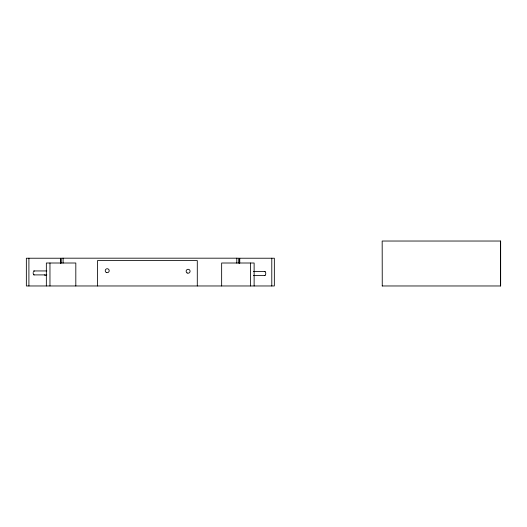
<?xml version="1.0" encoding="UTF-8"?>
<svg xmlns="http://www.w3.org/2000/svg" width="527" height="527" viewBox="0 0 527 527"><rect width="100%" height="100%" fill="white"/><g stroke="black" fill="none" stroke-linecap="round" stroke-linejoin="round"><path stroke-width="0.79" d="M33.978 270.944L46.863 270.944M253.408 271.497L264.87 271.497M33.978 274.903L46.863 274.903M253.408 275.45L264.87 275.45M382.174 285.97L500.65 285.97L500.65 241.03L382.174 241.03L382.253 285.97M500.571 241.03L500.571 285.97M271.787 258.223L271.787 285.97M254.126 285.97L254.126 263.006L221.65 263.006L221.65 285.97M250.595 263.006L250.595 285.97M239.759 258.223L239.759 263.125M239.574 263.125L239.574 258.223L274.343 258.223L274.343 285.97L26.35 285.97L26.35 258.223L60.579 258.223L60.579 263.125M238.711 263.085L238.711 258.184L61.251 258.184L61.251 263.085M236.801 258.184L236.801 263.085M197.289 285.97L197.289 260.569L97.535 260.569L97.535 285.97M75.816 285.97L75.816 263.006L46.343 263.006L46.343 285.97M63.102 258.184L63.102 263.085M60.552 258.223L60.552 263.125M49.966 263.006L49.966 285.97M28.906 258.223L28.906 285.97M33.418 271.524A1.976 0.784 -90 0 1 34.367 271.207M34.176 274.83A1.976 0.784 -90 0 1 33.418 274.323M33.293 273.915A1.976 0.784 -90 0 1 33.214 272.413M45.388 275.384A1.976 0.784 -90 0 1 44.63 274.87M264.435 271.761A1.976 0.883 -90 0 1 265.312 271.761M265.496 272.077A1.976 0.883 -90 0 1 265.496 274.87M265.312 275.186A1.976 0.883 -90 0 1 264.646 275.384M106.23 272.406A1.976 1.976 0 0 0 109.194 270.694A1.976 1.976 0 0 0 106.23 268.981A1.976 1.976 0 0 0 106.23 272.406M187.125 272.966A1.976 1.976 0 0 0 190.089 271.253A1.976 1.976 0 0 0 187.125 269.541A1.976 1.976 0 0 0 187.125 272.966"/></g></svg>
